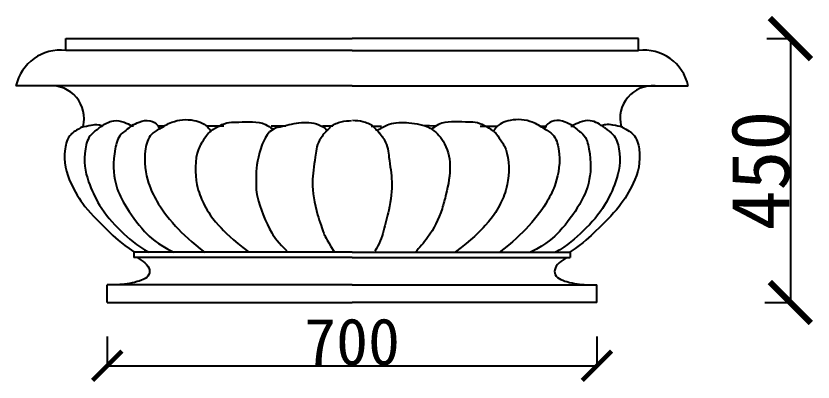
# Model space of a CAD drawing. Extents: x 3172 to 33391, y 13916 to 34175.
# Drawn here: x 10857 to 12216, y 19825 to 20450 of the extents above; entities that cross this region are included whole.
import ezdxf

# ---------------------------------------------------------------- set-up
doc = ezdxf.new("R2010")
doc.units = 0
doc.layers.get('0').update_dxf_attribs({"linetype": 'CONTINUOUS'})
doc.layers.get('DEFPOINTS').update_dxf_attribs({"linetype": 'CONTINUOUS'})
doc.dimstyles.new('ISO-25', dxfattribs={"dimtxt": 2.5, "dimasz": 2.5, "dimexe": 1.25, "dimexo": 0.625, "dimtad": 1, "dimdec": 4, "dimdsep": 46, "dimlunit": 6, "dimtxsty": 'Standard', "dimcen": 2.5, "dimadec": 0, "dimazin": 0, "dimtfac": 1, "dimtdec": 4, "dimtmove": 0, "dimatfit": 3, "dimfxl": 1, "dimtolj": 1, "dimtzin": 0, "dimarcsym": 0})

# ---------------------------------------------------------------- blocks, each defined once
blk = doc.blocks.new('_ARCHTICK')
at = {"color": 0, "linetype": 'ByBlock', "const_width": 0.15}
blk.add_lwpolyline([(-0.5, -0.5), (0.5, 0.5)], dxfattribs=at)
blk = doc.blocks.new('*D87')
at = {"color": 0, "linetype": 'ByBlock'}
for p, q in [((6408.6, 21620.6), (6408.6, 21569.1)), ((7243.7, 21620.6), (7243.7, 21569.1)), ((6408.6, 21570.4), (7243.7, 21570.4))]:
    blk.add_line(p, q, dxfattribs=at)
at = {"layer": 'DEFPOINTS', "color": 0, "linetype": 'ByBlock'}
for p in [(6408.6, 21621.2), (7243.7, 21621.2), (7243.7, 21570.4)]:
    blk.add_point(p, dxfattribs=at)
at = {"color": 0, "linetype": 'ByBlock', "xscale": 50, "yscale": 50, "zscale": 50, "rotation": 180}
blk.add_blockref('_ARCHTICK', (6408.6, 21570.4), dxfattribs=at)
at = {"color": 0, "linetype": 'ByBlock', "xscale": 50, "yscale": 50, "zscale": 50}
blk.add_blockref('_ARCHTICK', (7243.7, 21570.4), dxfattribs=at)
at = {"color": 0, "linetype": 'ByBlock', "insert": (6826.2, 21611), "char_height": 80, "attachment_point": 5}
blk.add_mtext('\\A1;700', dxfattribs=at)
blk = doc.blocks.new('*D88')
at = {"color": 0, "linetype": 'ByBlock'}
for p, q in [((7533.6, 22128.4), (7574.8, 22128.4)), ((7573.6, 22128.4), (7573.6, 21678.4)), ((7530, 21678.4), (7574.8, 21678.4))]:
    blk.add_line(p, q, dxfattribs=at)
at = {"layer": 'DEFPOINTS', "color": 0, "linetype": 'ByBlock'}
for p in [(7532.9, 22128.4), (7529.4, 21678.4), (7573.6, 21678.4)]:
    blk.add_point(p, dxfattribs=at)
at = {"color": 0, "linetype": 'ByBlock', "xscale": 70, "yscale": 70, "zscale": 70}
for p, rotation in [((7573.6, 22128.4), 90), ((7573.6, 21678.4), 270)]:
    blk.add_blockref('_ARCHTICK', p, dxfattribs=dict(at, rotation=rotation))
at = {"color": 0, "linetype": 'ByBlock', "insert": (7522.9, 21903.4), "char_height": 100, "attachment_point": 5, "rotation": 90}
blk.add_mtext('\\A1;450', dxfattribs=at)
blk = doc.blocks.new('A$C553C43A8')
at = {"color": 7}
for p, q in [((85, 585.66347), (573.16902, 585.66347)), ((85, 565.66347), (85, 585.66347)), ((1061.33805, 585.66347), (573.16902, 585.66347)), ((1061.33805, 565.66347), (1061.33805, 585.66347)), ((573.16902, 565.66347), (85, 565.66347)), ((573.16902, 565.66347), (1061.33805, 565.66347)), ((573.16902, 505.02576), (0, 505.02576)), ((573.16902, 505.02576), (1146.33805, 505.02576)), ((200.36599, 436.63799), (194.85431, 436.63799)), ((252.84054, 436.63799), (242.4344, 436.63799)), ((354.73419, 436.63799), (325.16956, 436.63799)), ((460.30485, 436.63799), (434.94287, 436.63799)), ((540.56241, 436.63799), (522.73644, 436.63799)), ((605.77563, 436.63799), (623.60161, 436.63799)), ((694.04999, 437.84423), (716.76393, 437.23084)), ((791.60385, 436.63799), (821.16848, 436.63799)), ((893.4975, 436.63799), (903.90364, 436.63799)), ((945.97206, 436.63799), (951.48374, 436.63799)), ((573.16902, 221.4579), (201.23351, 221.4579)), ((201.23351, 221.4579), (201.23351, 212.25271)), ((573.16902, 221.4579), (945.10454, 221.4579)), ((945.10454, 221.4579), (945.10454, 212.25271)), ((573.16902, 212.26661), (201.23351, 212.26661)), ((573.16902, 212.26661), (945.10454, 212.26661)), ((573.16902, 165.8202), (155.61343, 165.8202)), ((155.61343, 135.66347), (155.61343, 165.8202)), ((573.16902, 165.8202), (990.72461, 165.8202)), ((990.72461, 135.66347), (990.72461, 165.8202)), ((155.61343, 135.67816), (573.16902, 135.6693)), ((990.72461, 135.67816), (573.16902, 135.6693))]:
    blk.add_line(p, q, dxfattribs=at)
for centre, radius, start, end in [((76.08673, 488.26381), 77.91119, 83.43080722, 167.5761566), ((1070.25132, 488.26381), 77.91119, 12.4238434, 96.56919278), ((60.67042, 449.77727), 55.4282, 345.57957634, 94.61504319), ((1085.66763, 449.77727), 55.4282, 85.38495681, 194.42042366)]:
    blk.add_arc(centre, radius, start, end, dxfattribs=at)
for points in [[(244.80816, 431.81996), (265.86668, 443.04478), (303.41333, 446.23781), (328.97699, 432.66753), (332.10996, 428.05854)], [(901.52988, 431.81996), (880.47136, 443.04478), (842.92471, 446.23781), (817.36105, 432.66753), (814.22809, 428.05854)], [(142.1486, 433.4556), (166.95483, 445.72266), (184.37546, 443.04525), (197.62813, 437.40825)], [(197.62813, 437.40825), (209.99859, 443.2643), (228.75805, 445.72266), (241.90078, 437.45704), (244.80816, 431.81996)], [(332.10996, 428.05854), (363.50016, 442.7765), (379.93402, 443.41829), (425.55427, 439.27439), (437.40386, 431.57843)], [(446.88342, 434.53832), (461.69498, 438.09037), (495.46565, 442.82612), (527.09547, 432.66753), (530.66949, 429.40227)], [(814.22809, 428.05854), (782.83788, 442.7765), (766.40403, 443.41829), (720.78377, 439.27439), (708.93418, 431.57843)], [(948.70991, 437.40825), (936.33946, 443.2643), (917.57999, 445.72266), (904.43726, 437.45704), (901.52988, 431.81996)], [(1004.18944, 433.4556), (979.38322, 445.72266), (961.96258, 443.04525), (948.70991, 437.40825)], [(206.69448, 212.25271), (227.53771, 191.1064), (227.66388, 186.07142), (206.90627, 171.25874), (173.24808, 165.8063)], [(939.64357, 212.25271), (918.80034, 191.1064), (918.67416, 186.07142), (939.43178, 171.25874), (973.08997, 165.8063)]]:
    blk.add_spline(points, degree=3, dxfattribs=at)
for points, knots in [([(114.35232, 435.9737), (102.13474, 429.13647), (88.57973, 420.2672), (78.71208, 381.42043), (89.12505, 343.4734), (118.73049, 294.25992), (155.64122, 260.35448), (177.6582, 237.37414), (201.23351, 222.25151)], [10.9839836742, 10.9839836742, 10.9839836742, 10.9839836742, 27.9344321048, 59.9721720622, 147.0090723684, 212.3932361628, 296.7681712828, 363.2657423818, 363.2657423818, 363.2657423818, 363.2657423818]), ([(197.62813, 437.40825), (190.37023, 430.79819), (174.37683, 421.98595), (164.97824, 380.82189), (166.04469, 342.33978), (185.4293, 299.8237), (215.86469, 258.4131), (239.82473, 236.41394), (268.96493, 221.53194)], [6.1608386907, 6.1608386907, 6.1608386907, 6.1608386907, 27.9344321048, 59.9721720622, 148.7590014678, 213.3512028216, 296.7781617447, 361.042304719, 361.042304719, 361.042304719, 361.042304719]), ([(948.70991, 437.40825), (955.96782, 430.79819), (971.96122, 421.98595), (981.3598, 380.82189), (980.29336, 342.33978), (960.90874, 299.8237), (930.47336, 258.4131), (906.51332, 236.41394), (877.37312, 221.53194)], [6.1608386907, 6.1608386907, 6.1608386907, 6.1608386907, 27.9344321048, 59.9721720622, 148.7590014678, 213.3512028216, 296.7781617447, 361.042304719, 361.042304719, 361.042304719, 361.042304719]), ([(1031.98572, 435.9737), (1044.2033, 429.13647), (1057.75832, 420.2672), (1067.62597, 381.42043), (1057.213, 343.4734), (1027.60756, 294.25992), (990.69682, 260.35448), (968.67984, 237.37414), (945.10454, 222.25151)], [10.9839836742, 10.9839836742, 10.9839836742, 10.9839836742, 27.9344321048, 59.9721720622, 147.0090723684, 212.3932361628, 296.7681712828, 363.2657423818, 363.2657423818, 363.2657423818, 363.2657423818]), ([(142.1486, 433.4556), (136.88547, 429.13647), (123.33045, 420.2672), (113.4628, 381.42043), (120.0251, 347.05776), (143.33784, 295.94161), (173.12534, 261.64851), (206.1511, 232.53152), (226.22559, 221.44401)], [10.9839836742, 10.9839836742, 10.9839836742, 10.9839836742, 27.9344321048, 59.9721720622, 147.0090723684, 212.3932361628, 296.7681712828, 363.2657423818, 363.2657423818, 363.2657423818, 363.2657423818]), ([(244.80816, 431.81996), (239.63907, 429.15395), (226.06411, 420.28327), (216.05681, 382.21356), (223.63522, 340.58728), (240.47203, 306.29418), (264.43207, 272.00107), (300.04819, 237.70797), (322.06517, 220.88492)], [10.9503721236, 10.9503721236, 10.9503721236, 10.9503721236, 27.9344321048, 59.9721720622, 144.5042962562, 206.2507565453, 284.4272198213, 346.543886617, 346.543886617, 346.543886617, 346.543886617]), ([(332.10996, 428.05854), (329.49968, 426.2842), (318.50652, 411.23809), (304.58105, 389.76239), (305.22836, 336.05818), (321.41729, 301.76507), (332.42607, 279.76558), (369.33737, 242.23707), (396.53509, 222.17895)], [18.3362220692, 18.3362220692, 18.3362220692, 18.3362220692, 27.9344321048, 59.9721720622, 141.0260688817, 202.299577942, 279.9344200697, 325.8392533609, 325.8392533609, 325.8392533609, 325.8392533609]), ([(446.88342, 434.53832), (437.40386, 431.57843), (425.55427, 422.10662), (409.08756, 375.26118), (409.82629, 346.45363), (408.59359, 316.39343), (430.69334, 260.57483), (446.04089, 239.10646), (463.84353, 221.53194)], [16.7318501328, 16.7318501328, 16.7318501328, 16.7318501328, 46.8911933711, 76.5371646032, 146.1961283694, 202.1025879975, 278.5656623381, 313.7821254527, 313.7821254527, 313.7821254527, 313.7821254527]), ([(530.66949, 429.40227), (525.64239, 423.89982), (512.98969, 408.50768), (509.59011, 375.08319), (503.22857, 341.31457), (510.49868, 293.08456), (527.2242, 247.89745), (527.2242, 247.89745), (541.80684, 223.15829)], [6.9838532833, 6.9838532833, 6.9838532833, 6.9838532833, 28.8839868269, 66.3859371467, 131.0797542577, 202.7144815224, 247.595249228, 290.0747700531, 290.0747700531, 290.0747700531, 290.0747700531]), ([(615.66856, 429.40227), (620.69565, 423.89982), (633.34836, 408.50768), (636.74793, 375.08319), (643.10948, 341.31457), (638.18642, 301.05865), (627.13655, 258.12126), (620.38379, 235.42611), (611.78957, 223.15829)], [6.9838532833, 6.9838532833, 6.9838532833, 6.9838532833, 28.8839868269, 66.3859371467, 131.0797542577, 202.7144815224, 247.595249228, 290.0747700531, 290.0747700531, 290.0747700531, 290.0747700531]), ([(814.22809, 428.05854), (816.83837, 426.2842), (827.83153, 411.23809), (841.757, 389.76239), (841.10969, 336.05818), (824.92075, 301.76507), (813.91198, 279.76558), (777.00067, 242.23707), (749.80296, 222.17895)], [18.3362220692, 18.3362220692, 18.3362220692, 18.3362220692, 27.9344321048, 59.9721720622, 141.0260688817, 202.299577942, 279.9344200697, 325.8392533609, 325.8392533609, 325.8392533609, 325.8392533609]), ([(901.52988, 431.81996), (906.69897, 429.15395), (920.27394, 420.28327), (930.28123, 382.21356), (922.70283, 340.58728), (905.86601, 306.29418), (881.90597, 272.00107), (846.28985, 237.70797), (824.27287, 220.88492)], [10.9503721236, 10.9503721236, 10.9503721236, 10.9503721236, 27.9344321048, 59.9721720622, 144.5042962562, 206.2507565453, 284.4272198213, 346.543886617, 346.543886617, 346.543886617, 346.543886617]), ([(1004.18944, 433.4556), (1009.45258, 429.13647), (1023.00759, 420.2672), (1032.87524, 381.42043), (1026.31294, 347.05776), (1003.00021, 295.94161), (973.2127, 261.64851), (940.18695, 232.53152), (920.11246, 221.44401)], [10.9839836742, 10.9839836742, 10.9839836742, 10.9839836742, 27.9344321048, 59.9721720622, 147.0090723684, 212.3932361628, 296.7681712828, 363.2657423818, 363.2657423818, 363.2657423818, 363.2657423818])]:
    blk.add_open_spline(points, degree=3, knots=knots, dxfattribs=at)
for points in [[(112.02567, 434.81122), (128.31508, 438.29897), (141.11336, 438.88037), (147.51279, 437.1365)], [(537.53085, 436.31418), (525.08933, 423.29063)], [(536.93835, 436.31418), (554.71244, 444.01013), (572.48654, 445.78632)], [(609.3997, 436.31418), (591.6256, 444.01013), (573.85151, 445.78632)], [(608.80719, 436.31418), (621.24872, 423.29063)], [(617.3145, 429.87014), (636.34497, 439.6844), (670.10879, 442.13797), (706.32769, 432.9371), (728.42744, 410.85502), (740.09151, 369.75813), (733.33875, 320.07377), (726.58598, 295.53812), (702.03058, 246.46716), (680.54446, 220.70473)], [(1034.31237, 434.81122), (1018.02297, 438.29897), (1005.22468, 438.88037), (998.82526, 437.1365)]]:
    blk.add_spline(points, degree=3)
dim = blk.add_linear_dim(base=(1320.5528, 135.67736), p1=(1279.91285, 585.66347), p2=(1276.38353, 135.67736), angle=90, text='450', dimstyle='ISO-25', override={"dimtxt": 100, "dimasz": 70, "dimblk1": 'ARCHTICK', "dimblk2": 'ARCHTICK', "dimsah": 1}, dxfattribs=at)
dim.commit()
dim.dimension.update_dxf_attribs({"geometry": '*D88', "text_midpoint": (1269.9278, 360.67041), "insert": (-6253.01754, -21542.70575)})
dim = blk.add_linear_dim(base=(990.72461, 27.65168), p1=(155.61343, 78.4857), p2=(990.72461, 78.4857), text='700', dimstyle='ISO-25', override={"dimtxt": 80, "dimasz": 50, "dimblk1": 'ARCHTICK', "dimblk2": 'ARCHTICK', "dimsah": 1})
dim.commit()
dim.dimension.update_dxf_attribs({"geometry": '*D87', "text_midpoint": (573.16902, 68.27668), "insert": (-6253.01754, -21542.70575)})

msp = doc.modelspace()

# ---------------------------------------------------------------- block references
msp.add_blockref('A$C553C43A8', (10856.76931, 19825.30161))

doc.saveas('drawing.dxf')
